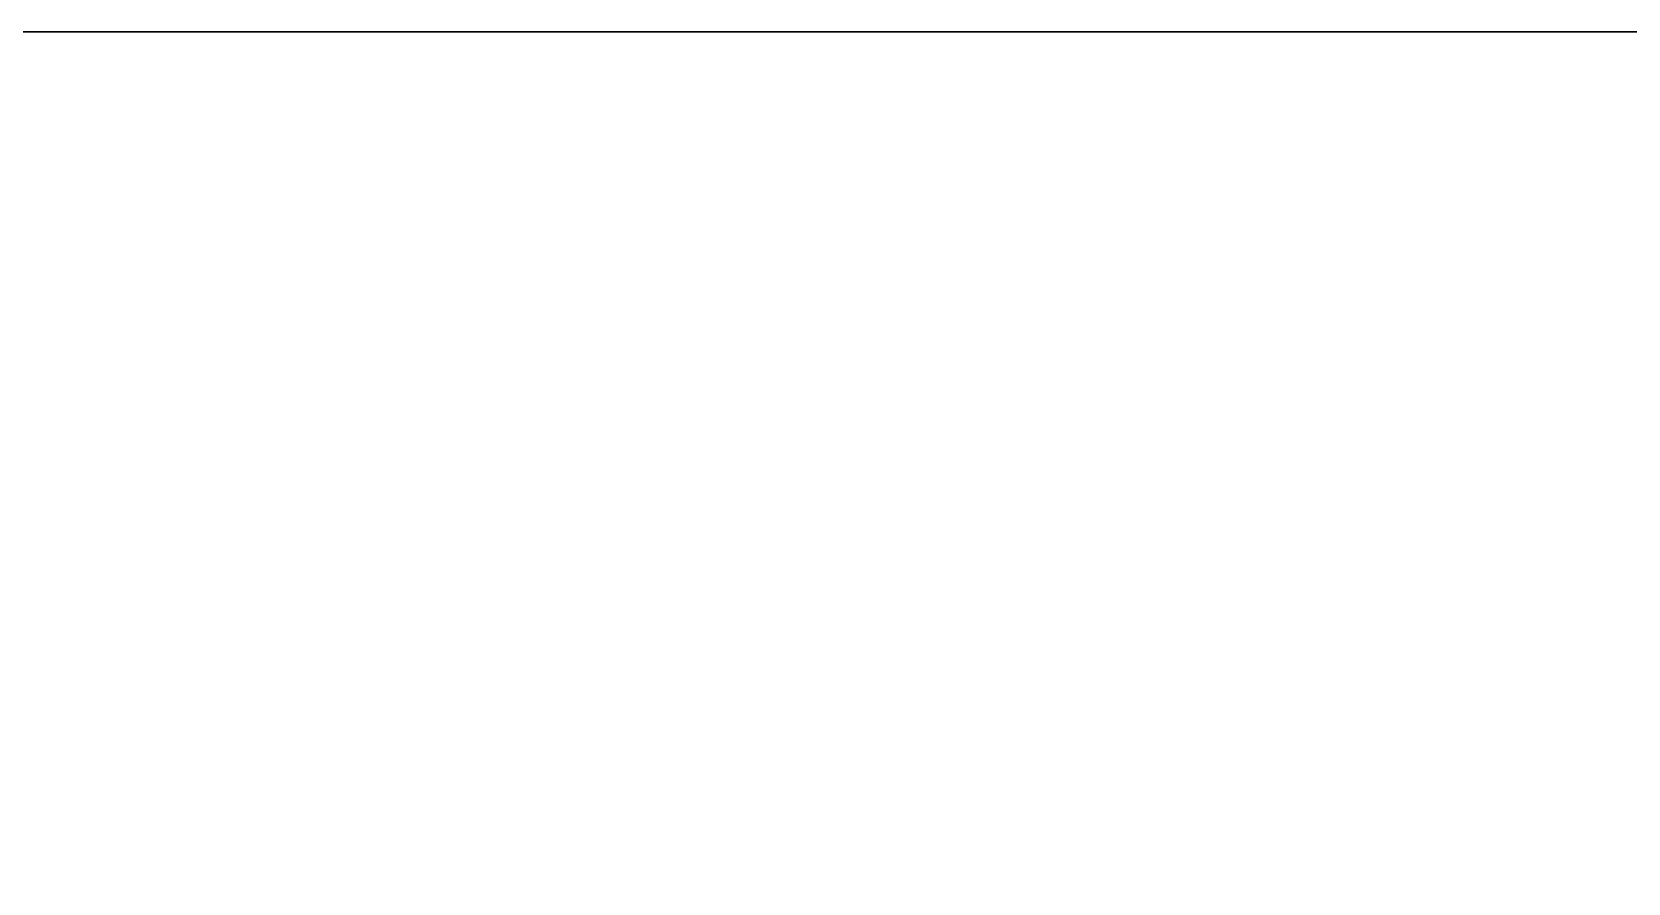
# Model space of a CAD drawing. Extents: x -1 to 891, y -1591 to 1.
# Drawn here: x 493.5 to 567.5, y -874.4 to -835 of the extents above; entities that cross this region are included whole.
import ezdxf

# ---------------------------------------------------------------- set-up
doc = ezdxf.new("R2010")
doc.units = 0
doc.layers.add('IQ_200_3D', color=1, linetype='Continuous')

msp = doc.modelspace()

# ---------------------------------------------------------------- meshes
at = {"layer": 'IQ_200_3D', "transparency": 33554687}
mesh = msp.add_polyface(dxfattribs=at)
corners = [(890, 0, 130), (890, -835, 130), (160, -835, 130), (160, -910, 130), (0, -910, 130), (0, 0, 130)]
mesh.append_faces([[corners[k] for k in face] for face in [(0, 1, 2, 5)]], dxfattribs={"vtx2": -1})
mesh.append_faces([[corners[k] for k in face] for face in [(2, 3, 4, 5)]], dxfattribs={"vtx3": -1})
mesh = msp.add_polyface(dxfattribs=at)
corners = [(890, 0, 950), (0, 0, 950), (0, -910, 950), (160, -910, 950), (160, -835, 950), (890, -835, 950)]
mesh.append_faces([[corners[k] for k in face] for face in [(2, 3, 4, 1)]], dxfattribs={"vtx2": -1})
mesh.append_faces([[corners[k] for k in face] for face in [(4, 5, 0, 1)]], dxfattribs={"vtx3": -1})
mesh = msp.add_polyface(dxfattribs=at)
corners = [(160, -58, 145), (160, -835, 145), (810, -835, 145), (810, -58, 145)]
mesh.append_faces([[corners[k] for k in face] for face in [(0, 1, 2, 3)]])
mesh = msp.add_polyface(dxfattribs=at)
corners = [(810, -58, 930.963), (810, -835, 930.963), (160, -835, 930.963), (160, -58, 930.963)]
mesh.append_faces([[corners[k] for k in face] for face in [(0, 1, 2, 3)]])
mesh = msp.add_polyface(dxfattribs=at)
corners = [(160, -835, 130), (890, -835, 130), (890, -835, 950), (160, -835, 950), (160, -835, 930.963), (810, -835, 930.963), (810, -835, 145), (160, -835, 145)]
mesh.append_faces([[corners[k] for k in face] for face in [(1, 2, 5, 6)]], dxfattribs={"vtx1": -1, "vtx3": -1})
mesh.append_faces([[corners[k] for k in face] for face in [(3, 4, 5, 2)]], dxfattribs={"vtx2": -1})
mesh.append_faces([[corners[k] for k in face] for face in [(6, 7, 0, 1)]], dxfattribs={"vtx3": -1})
mesh = msp.add_polyface(dxfattribs=at)
corners = [(890, -835, 950), (890, -835, 130), (170, -835, 130), (170, -835, 950), (250, -835, 135), (810, -835, 135), (810, -835, 945), (250, -835, 945)]
mesh.append_faces([[corners[k] for k in face] for face in [(0, 6, 7, 3), (3, 7, 4, 2)]], dxfattribs={"vtx0": -1, "vtx2": -1})
mesh.append_faces([[corners[k] for k in face] for face in [(5, 6, 0, 1), (4, 5, 1, 2)]], dxfattribs={"vtx1": -1, "vtx3": -1})
mesh = msp.add_polyface(dxfattribs=at)
corners = [(170, -835, 950), (170, -910, 950), (890, -910, 950), (890, -835, 950)]
mesh.append_faces([[corners[k] for k in face] for face in [(0, 1, 2, 3)]])
mesh = msp.add_polyface(dxfattribs=at)
corners = [(890, -835, 130), (890, -910, 130), (170, -910, 130), (170, -835, 130)]
mesh.append_faces([[corners[k] for k in face] for face in [(0, 1, 2, 3)]])
mesh = msp.add_polyface(dxfattribs=at)
corners = [(250, -835, 135), (250, -910, 135), (810, -910, 135), (810, -835, 135)]
mesh.append_faces([[corners[k] for k in face] for face in [(0, 1, 2, 3)]])
mesh = msp.add_polyface(dxfattribs=at)
corners = [(810, -835, 945), (810, -910, 945), (250, -910, 945), (250, -835, 945)]
mesh.append_faces([[corners[k] for k in face] for face in [(0, 1, 2, 3)]])

doc.saveas('drawing.dxf')
